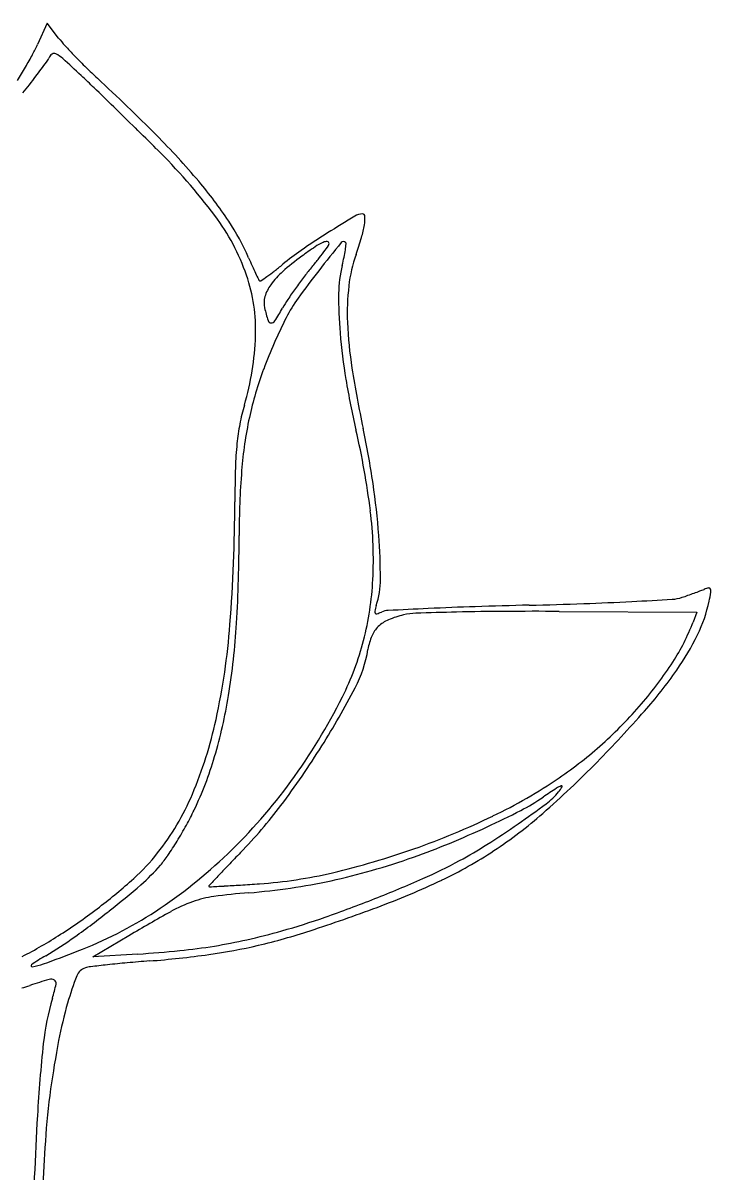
# Model space of a CAD drawing. Header units: millimetres. Extents: x 56222 to 3066687, y -650199 to -121287.
# Drawn here: x 141942.631 to 141944.783, y -185279.642 to -185276.045 of the extents above; entities that cross this region are included whole.
import ezdxf

# ---------------------------------------------------------------- set-up
doc = ezdxf.new("R2010")
doc.units = ezdxf.units.MM
doc.header["$MEASUREMENT"] = 0
doc.layers.add('$TD_AUDIT_GENERATED_(A0BDF17)', color=32, linetype='Continuous', lineweight=30)

msp = doc.modelspace()

# ---------------------------------------------------------------- linework, layer by layer
at = {"layer": '$TD_AUDIT_GENERATED_(A0BDF17)', "linetype": 'Continuous', "lineweight": 25, "ltscale": 2}
for p, q in [((141942.7064, -185276.0455, 0.5173), (141942.6768, -185276.1123, 0.5173)), ((141942.7427, -185276.0926, 0.5173), (141942.7064, -185276.0455, 0.5173)), ((141944.3078, -185277.8853, 0.5173), (141944.7386, -185277.8875, 0.5173)), ((141944.7386, -185277.8875, 0.5173), (141944.7268, -185277.9187, 0.5173)), ((141942.85, -185278.966, 0.5173), (141942.9626, -185278.8994, 0.5173)), ((141942.9907, -185278.9569, 0.5173), (141942.85, -185278.966, 0.5173))]:
    msp.add_line(p, q, dxfattribs=at)
for centre, radius, start, end in [((141943.0336, -185275.8682, 0.5173), 0.3674, 217.6385, 222.3957), ((141942.2647, -185275.93, 0.5173), 0.4506, 331.6913, 336.1379), ((141944.0085, -185274.9781, 0.5173), 1.6875, 222.3956, 223.9305), ((141941.5212, -185275.5295, 0.5173), 1.2951, 329.6682, 331.6914), ((141942.6633, -185276.1365, 0.5173), 0.0522, 323.2515, 339.0063), ((141942.7377, -185276.165, 0.5173), 0.0275, 125.1096, 159.0064), ((141942.7287, -185276.1522, 0.5173), 0.0118, 61.5954, 125.1096), ((141942.6827, -185276.2372, 0.5173), 0.1084, 47.8106, 61.5953), ((141939.1324, -185280.1541, 0.5173), 5.395, 46.9789, 47.8106), ((141944.1534, -185274.8386, 0.5173), 1.8887, 223.9304, 225.4579), ((141941.4447, -185275.4848, 0.5173), 1.3838, 327.6685, 329.6683), ((141938.0595, -185272.6988, 0.5173), 5.7979, 322.70099, 323.25149), ((141943.9751, -185275.0197, 0.5173), 1.6345, 225.4579, 227.1603), ((141939.714, -185273.9592, 0.5173), 3.718, 321.6846, 322.701), ((141940.4019, -185278.7937, 0.5173), 3.5342, 46.0691, 46.979), ((141938.313, -185281.1257, 0.5173), 6.6927, 44.965, 47.16028), ((141930.7729, -185288.789, 0.5173), 17.4131, 45.79019, 46.06911), ((141929.3341, -185290.2681, 0.5173), 19.4765, 45.51104, 45.79019), ((141930.8829, -185288.6913, 0.5173), 17.2663, 45.2055, 45.511), ((141941.4059, -185278.0366, 0.5173), 2.3213, 40.1288, 44.965), ((141941.6719, -185277.8247, 0.5173), 1.9534, 37.0429, 45.2055), ((141942.0967, -185277.4543, 0.5173), 1.4179, 33.8359, 40.1288), ((141942.6948, -185277.0527, 0.5173), 0.6719, 18.9493, 37.043), ((141942.6903, -185277.0564, 0.5173), 0.7033, 23.2023, 33.8359), ((141946.599, -185281.4755, 0.5173), 5.646, 121.2603, 122.2786), ((141943.6929, -185276.6884, 0.5173), 0.0458, 90, 121.2603), ((141943.6929, -185276.6502, 0.5173), 0.00769, 1.6142, 90), ((141943.5559, -185276.6541, 0.5173), 0.1448, 351.0447, 1.6142), ((141945.0051, -185278.9521, 0.5173), 2.6613, 122.2786, 124.4176), ((141943.3865, -185276.6274, 0.5173), 0.3163, 343.6508, 351.0447), ((141943.6412, -185276.8871, 0.5173), 0.1714, 114.7651, 124.3545), ((141948.7563, -185280.9194, 0.5173), 6.6217, 140.77851, 141.75024), ((141943.5803, -185276.7549, 0.5173), 0.0259, 84.4201, 114.765), ((141942.4802, -185275.9511, 0.5173), 1.3596, 323.4268, 324.478), ((141943.5822, -185276.7355, 0.5173), 0.0064, 359.9999, 84.4201), ((141943.579, -185276.7355, 0.5173), 0.00958, 324.478, 360), ((141943.6336, -185276.7382, 0.5173), 0.0093, 45, 140.7785), ((141943.1591, -185276.684, 0.5173), 0.4856, 351.5674, 353.7854), ((141943.6359, -185276.7359, 0.5173), 0.00599, 353.7855, 45), ((141942.6851, -185276.4216, 0.5173), 1.0472, 340.6199, 343.6509), ((141944.0095, -185277.4656, 0.5173), 0.8565, 126.2761, 131.3798), ((141943.9256, -185277.3766, 0.5173), 0.7515, 124.4176, 129.8998), ((141944.4048, -185278.0041, 0.5173), 1.5245, 124.3545, 126.2761), ((141942.8935, -185276.2578, 0.5173), 0.845, 321.4136, 323.4267), ((141943.2602, -185276.699, 0.5173), 0.3834, 348.1393, 351.5674), ((141944.1024, -185276.9202, 0.5173), 0.4553, 160.6199, 173.3973), ((141945.145, -185276.0042, 0.5173), 1.9675, 203.2024, 204.0261), ((141944.4432, -185276.317, 0.5173), 1.1991, 204.0261, 205.2197), ((141942.7637, -185275.9869, 0.5173), 1.0599, 308.0695, 309.8998), ((141944.1645, -185277.3402, 0.5173), 0.8242, 140.0623, 142.7281), ((141942.4293, -185275.8874, 0.5173), 1.4389, 320.0623, 321.4136), ((141943.992, -185276.8947, 0.5173), 0.3738, 165.8666, 179.5073), ((141942.9858, -185276.6413, 0.5173), 0.6638, 345.8666, 348.1393), ((141942.8328, -185277.0053, 0.5173), 0.526, 357.95, 18.9493), ((141945.081, -185276.0166, 0.5173), 1.904, 205.2197, 205.8546), ((141943.3818, -185276.84, 0.5173), 0.0159, 205.8548, 225.0001), ((141942.8904, -185276.1207, 0.5173), 0.8769, 303.5287, 305.0671), ((141943.0799, -185276.3907, 0.5173), 0.547, 305.0672, 308.0695), ((141943.6075, -185277.0092, 0.5173), 0.2483, 131.3798, 144.2105), ((141944.5591, -185277.6405, 0.5173), 1.3202, 142.728, 144.6011), ((141945.3523, -185278.2359, 0.5173), 2.2871, 141.7502, 144.4526), ((141943.3729, -185276.8489, 0.5173), 0.00332, 224.9998, 303.5286), ((141943.5081, -185276.9376, 0.5173), 0.1258, 144.2105, 163.136), ((141944.5043, -185277.6016, 0.5173), 1.2529, 144.6011, 146.4922), ((141944.3823, -185276.9526, 0.5173), 0.737, 173.3974, 182.3042), ((141943.452, -185276.9206, 0.5173), 0.0671, 163.1359, 193.4131), ((141943.8544, -185277.1712, 0.5173), 0.4734, 146.4922, 150.403), ((141943.8775, -185277.1821, 0.5173), 0.4746, 144.4526, 153.1269), ((141944.9577, -185276.903, 0.5173), 1.3395, 179.5073, 184.7835), ((141943.9977, -185276.7904, 0.5173), 0.6281, 193.413, 197.1867), ((141942.6329, -185276.4775, 0.5173), 0.9313, 327.5586, 330.403), ((141944.8767, -185277.6884, 0.5173), 1.5947, 153.127, 159.4061), ((141943.4075, -185276.973, 0.5173), 0.0103, 197.1867, 268.6706), ((141943.4075, -185276.9698, 0.5173), 0.0135, 268.6707, 327.5585), ((141944.8655, -185276.9332, 0.5173), 1.2206, 182.3043, 189.0335), ((141942.4742, -185276.9924, 0.5173), 0.8848, 343.7255, 357.95), ((141945.3872, -185276.8671, 0.5173), 1.7705, 184.7835, 189.5159), ((141944.3948, -185277.5074, 0.5173), 1.08, 159.4062, 167.8152), ((141947.4092, -185276.5288, 0.5173), 3.7963, 189.0335, 191.9219), ((141946.2136, -185276.7285, 0.5173), 2.6085, 189.5159, 193.0556), ((141943.9482, -185277.4228, 0.5173), 0.6508, 163.7255, 169.0931), ((141944.5449, -185277.5398, 0.5173), 1.2336, 167.8153, 175.5997), ((141943.9618, -185277.4254, 0.5173), 0.6646, 169.0931, 174.3764), ((141940.8368, -185277.9164, 0.5173), 2.9211, 8.4869, 11.9219), ((141941.268, -185277.8754, 0.5173), 2.4684, 7.0946, 13.0557), ((141944.3905, -185277.4676, 0.5173), 1.0954, 174.3764, 178.3113), ((141947.6998, -185277.5652, 0.5173), 4.4062, 178.3113, 179.7097), ((141945.9524, -185277.6481, 0.5173), 2.6452, 175.5998, 180), ((141941.5348, -185277.8123, 0.5173), 2.2153, 4.2605, 8.4869), ((141937.7567, -185277.5148, 0.5173), 5.5372, 355.7376, 359.7097), ((141942.4902, -185277.7233, 0.5173), 1.2367, 357.0972, 7.0947), ((141938.6586, -185277.6481, 0.5173), 4.6486, 356.6131, 359.9999), ((141941.9535, -185277.7811, 0.5173), 1.7954, 359.8921, 4.2605), ((141943.4747, -185277.7839, 0.5173), 0.2743, 342.3912, 359.8921), ((141942.7671, -185277.7373, 0.5173), 0.9595, 345.5834, 357.0972), ((141944.5546, -185277.3064, 0.5173), 0.5504, 290.5982, 292.0478), ((141944.7899, -185277.8873, 0.5173), 0.0763, 100.8242, 112.048), ((141944.7766, -185277.8175, 0.5173), 0.00534, 23.0677, 100.8242), ((141944.7652, -185277.8224, 0.5173), 0.0177, 350.0697, 23.0677), ((141944.0676, -185268.7307, 0.5173), 9.1358, 271.98903, 272.93211), ((141943.7789, -185263.0933, 0.5173), 14.7806, 272.93218, 273.42538), ((141944.6549, -185277.7296, 0.5173), 0.1181, 273.4254, 288.7381), ((141944.2003, -185276.3894, 0.5173), 1.5333, 288.7381, 289.453), ((141944.0195, -185275.8775, 0.5173), 2.0762, 289.453, 290.0225), ((141944.0789, -185276.0406, 0.5173), 1.9026, 290.0226, 290.5983), ((141944.3264, -185277.7562, 0.5173), 0.4611, 333.9975, 347.7919), ((141944.0684, -185277.7004, 0.5173), 0.7251, 347.7919, 350.0697), ((141943.7384, -185277.8865, 0.5173), 0.00746, 166.2232, 218.0812), ((141943.9997, -185277.9506, 0.5173), 0.2766, 162.3912, 166.2232), ((141943.7364, -185277.888, 0.5173), 0.00499, 218.0813, 287.2306), ((141943.6955, -185277.7562, 0.5173), 0.143, 287.2307, 293.3585), ((141943.7759, -185277.9421, 0.5173), 0.0596, 92.9586, 113.3585), ((141945.0424, -185302.449, 0.5173), 24.5991, 92.66448, 92.95852), ((141943.8663, -185278.0869, 0.5173), 0.1959, 91.858, 103.25), ((141944.273, -185290.6245, 0.5173), 12.7401, 91.28551, 91.85801), ((141944.3868, -185288.3617, 0.5173), 10.4966, 91.86318, 92.6644), ((141944.2001, -185287.377, 0.5173), 9.4918, 90.37084, 91.28551), ((141944.6449, -185296.297, 0.5173), 18.4361, 91.33759, 91.86311), ((141944.2338, -185292.5829, 0.5173), 14.6977, 89.71162, 90.37075), ((141943.865, -185262.8961, 0.5173), 14.974, 271.33761, 271.98895), ((141941.169, -185277.7691, 0.5173), 2.1153, 347.5904, 355.7376), ((141941.1026, -185277.7927, 0.5173), 2.2004, 350.6874, 356.613), ((141943.8148, -185278.0076, 0.5173), 0.1042, 113.0172, 134.1147), ((141943.8884, -185278.1809, 0.5173), 0.2924, 103.25, 113.0171), ((141944.1115, -185277.686, 0.5173), 0.6578, 327.0544, 339.2892), ((141943.8924, -185278.034, 0.5173), 0.1847, 157.2338, 170.7094), ((141943.8048, -185277.9973, 0.5173), 0.0898, 134.1147, 157.2339), ((141943.9963, -185277.5952, 0.5173), 0.8285, 325.1015, 333.9975), ((141942.8408, -185277.7562, 0.5173), 0.8833, 333.3333, 345.5834), ((141943.3171, -185277.9399, 0.5173), 0.3982, 332.3987, 350.7094), ((141943.6459, -185277.3843, 0.5173), 1.2126, 319.3139, 327.0543), ((141943.5271, -185277.2679, 0.5173), 1.4005, 318.4375, 325.1014), ((141941.3021, -185276.8865, 0.5173), 2.6719, 327.9087, 332.3988), ((141941.7021, -185277.891, 0.5173), 1.5929, 343.6404, 350.6874), ((141941.9359, -185277.3018, 0.5173), 1.896, 323.9735, 333.3332), ((141943.5358, -185277.2896, 0.5173), 1.3578, 311.9484, 319.3139), ((141941.2903, -185275.2846, 0.5173), 4.3899, 315.5935, 318.4375), ((141941.9206, -185277.9345, 0.5173), 1.3457, 337.1654, 347.5904), ((141941.2705, -185276.8667, 0.5173), 2.7092, 323.1362, 327.9087), ((141943.5808, -185277.3397, 0.5173), 1.2905, 304.2965, 311.9484), ((141942.1688, -185278.028, 0.5173), 1.1065, 334.3805, 343.6404), ((141942.2346, -185276.2096, 0.5173), 3.0681, 311.2296, 315.5935), ((141942.0955, -185277.4178, 0.5173), 1.6986, 313.8096, 323.9734), ((141943.4156, -185277.0975, 0.5173), 1.5837, 295.6432, 304.2965), ((141944.3354, -185278.493, 0.5173), 0.0653, 108.4557, 123.2677), ((141944.3154, -185278.4332, 0.5173), 0.00223, 328.7925, 108.4557), ((141942.43, -185278.149, 0.5173), 0.7931, 321.6752, 337.1654), ((141943.8782, -185277.9069, 0.5173), 0.676, 297.2638, 304.1967), ((141945.9842, -185281.0063, 0.5173), 3.0711, 123.2677, 124.1968), ((141944.1323, -185278.3058, 0.5173), 0.2259, 306.726, 320.3098), ((141944.2059, -185278.3668, 0.5173), 0.1303, 320.3098, 328.7924), ((141942.2455, -185277.5978, 0.5173), 1.4905, 315.6714, 323.1362), ((141942.4132, -185276.0017, 0.5173), 3.1006, 304.7239, 306.726), ((141942.3147, -185278.098, 0.5173), 0.9447, 331.1405, 334.3805), ((141943.0279, -185276.2898, 0.5173), 2.4797, 289.4587, 295.6431), ((141942.9291, -185276.0654, 0.5173), 2.7478, 294.8185, 297.2637), ((141943.3237, -185277.4523, 0.5173), 1.4157, 303.4489, 311.2297), ((141942.0384, -185277.9457, 0.5173), 1.2602, 328.53, 331.1406), ((141942.8129, -185275.8141, 0.5173), 3.0246, 292.3868, 294.8185), ((141942.6119, -185276.2883, 0.5173), 2.7519, 302.2961, 304.7239), ((141942.1332, -185278.0038, 0.5173), 1.149, 325.8817, 328.5301), ((141943.073, -185276.4455, 0.5173), 2.3418, 289.4408, 292.3868), ((141942.5364, -185278.2331, 0.5173), 0.6575, 312.1193, 321.6753), ((141942.1901, -185277.5164, 0.5173), 1.562, 303.2016, 313.8096), ((141947.7231, -185282.9485, 0.5173), 6.1668, 135.67143, 136.19236), ((141943.0397, -185276.3232, 0.5173), 2.4442, 283.2408, 289.4587), ((141943.3672, -185277.5182, 0.5173), 1.3367, 295.3991, 303.4489), ((141943.3063, -185277.387, 0.5173), 1.4521, 298.3786, 302.2961), ((141942.613, -185278.2938, 0.5173), 0.5907, 310.925, 319.291), ((141942.8048, -185278.4588, 0.5173), 0.3377, 319.291, 325.8817), ((141945.4926, -185280.8089, 0.5173), 3.0759, 136.1924, 137.069), ((141943.0669, -185276.4281, 0.5173), 2.3602, 286.1042, 289.4408), ((141943.2317, -185277.2489, 0.5173), 1.6091, 293.8235, 298.3786), ((141955.7127, -185290.3163, 0.5173), 17.0345, 137.06899, 137.20788), ((141943.272, -185277.3107, 0.5173), 1.4298, 273.9503, 283.2408), ((141943.1854, -185276.8385, 0.5173), 1.933, 282.2286, 286.1042), ((141941.8436, -185277.4669, 0.5173), 1.6904, 307.3983, 312.1193), ((141941.1716, -185276.6312, 0.5173), 2.7912, 308.281, 310.925), ((141943.2132, -185278.7449, 0.5173), 0.00117, 137.208, 239.36), ((141943.2151, -185278.7417, 0.5173), 0.0048, 239.3596, 273.1316), ((141941.1088, -185240.246, 0.5173), 38.5582, 273.1318, 273.19872), ((141942.9112, -185272.4977, 0.5173), 6.2561, 273.19867, 273.66346), ((141942.5495, -185266.8478, 0.5173), 11.9176, 273.66337, 273.95031), ((141943.1736, -185276.7293, 0.5173), 2.0426, 274.5958, 278.2881), ((141943.1981, -185276.8973, 0.5173), 1.8728, 278.288, 282.2286), ((141942.2143, -185274.9448, 0.5173), 4.1279, 291.5693, 293.8235), ((141942.8765, -185276.4846, 0.5173), 2.4808, 290.3322, 295.3991), ((141943.2714, -185279.1001, 0.5173), 0.3259, 97.689, 109.6883), ((141943.5007, -185280.7987, 0.5173), 2.0399, 94.5959, 97.689), ((141942.1725, -185274.839, 0.5173), 4.2416, 289.3213, 291.5692), ((141941.7444, -185277.3372, 0.5173), 1.8537, 302.8083, 307.3982), ((141941.1585, -185276.6147, 0.5173), 2.8123, 305.5463, 308.2811), ((141942.3453, -185277.7536, 0.5173), 1.2786, 290.8755, 303.2017), ((141946.0122, -185284.0524, 0.5173), 5.9877, 119.17731, 120.61793), ((141943.3149, -185279.2217, 0.5173), 0.4551, 109.6882, 119.1774), ((141941.702, -185273.3151, 0.5173), 5.861, 288.16306, 290.33222), ((141942.8362, -185276.732, 0.5173), 2.2356, 285.6909, 289.3213), ((141941.9768, -185277.6976, 0.5173), 1.4249, 297.2176, 302.8083), ((141942.8228, -185276.684, 0.5173), 2.2855, 282.8556, 285.6909), ((141942.9177, -185277.0207, 0.5173), 1.961, 283.2559, 288.1631), ((141942.0844, -185277.9105, 0.5173), 1.2196, 300.4403, 305.5464), ((141942.9398, -185277.1339, 0.5173), 1.8212, 275.7233, 279.1599), ((141942.9851, -185277.3068, 0.5173), 1.6672, 277.8408, 283.2559), ((141942.9742, -185277.3476, 0.5173), 1.6047, 279.1599, 282.8556), ((141943.0735, -185279.5937, 0.5173), 0.7327, 120.4402, 124.5869), ((141939.405, -185270.0438, 0.5173), 9.5301, 290.19598, 290.87551), ((141942.7464, -185275.2049, 0.5173), 3.7599, 273.7251, 275.7233), ((141942.7671, -185275.7236, 0.5173), 3.2653, 274.5663, 277.8409), ((141942.6595, -185278.9933, 0.5173), 0.00341, 124.5868, 277.9423), ((141942.6366, -185278.829, 0.5173), 0.1693, 277.9425, 290.196), ((141942.8386, -185279.0401, 0.5173), 0.042, 107.0396, 158.6992), ((141942.8534, -185279.0884, 0.5173), 0.0926, 96.6558, 107.0396), ((141943.4573, -185284.2633, 0.5173), 5.3025, 96.0867, 96.6558), ((141943.3283, -185283.0538, 0.5173), 4.0862, 95.2069, 96.0867), ((141943.5241, -185285.2026, 0.5173), 6.2439, 94.56644, 95.20677), ((141943.2504, -185280.8393, 0.5173), 1.8816, 106.6099, 108.51), ((141942.7187, -185279.0568, 0.5173), 0.0215, 60.3438, 106.61), ((141942.7236, -185279.0483, 0.5173), 0.0117, 347.4547, 60.3438), ((141943.7135, -185279.3812, 0.5173), 0.981, 158.6991, 163.9545), ((141942.4681, -185278.5024, 0.5173), 0.5828, 285.8976, 288.51), ((141942.126, -185278.9153, 0.5173), 0.6238, 343.2506, 347.4547), ((141943.4734, -185279.3208, 0.5173), 0.7832, 163.2505, 173.8264), ((141944.0394, -185279.4749, 0.5173), 1.3202, 163.9545, 169.2021), ((141947.009, -185279.7032, 0.5173), 4.3394, 173.8263, 176.804), ((141946.0427, -185279.857, 0.5173), 3.3595, 169.2022, 171.8145), ((141944.5876, -185279.6477, 0.5173), 1.8894, 171.8146, 176.7869), ((141959.0281, -185280.3744, 0.5173), 16.3773, 176.80395, 178.16024), ((141964.6033, -185280.7713, 0.5173), 21.9367, 176.78694, 177.61153)]:
    msp.add_arc(centre, radius, start, end, dxfattribs=at)

doc.saveas('drawing.dxf')
